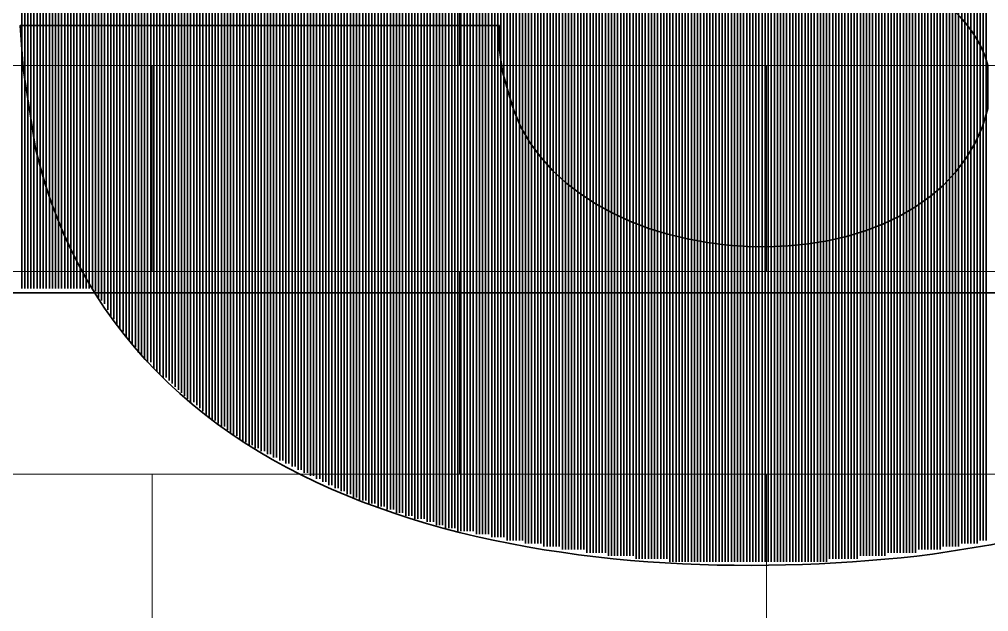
# Model space of a CAD drawing. Header units: inches. Extents: x 5 to 516, y -193 to 129.
# Drawn here: x 91.831 to 92.883, y -50.985 to -50.343 of the extents above; entities that cross this region are included whole.
import ezdxf

# ---------------------------------------------------------------- set-up
doc = ezdxf.new("R2010")
doc.units = ezdxf.units.IN
doc.header["$MEASUREMENT"] = 0
doc.layers.add('PDF4_Geometry', color=7, linetype='Continuous')

msp = doc.modelspace()

# ---------------------------------------------------------------- linework, layer by layer
at = {"layer": 'PDF4_Geometry', "lineweight": 35}
for points in [[(92.8604181, -50.34465), (92.8604181, -49.8779833), (92.8604181, -50.34465)], [(92.8637547, -50.3479798), (92.8637547, -49.8779798), (92.8637547, -50.3479798)], [(92.8670913, -50.3579828), (92.8670913, -49.8779828), (92.8670913, -50.3579828)], [(92.8704211, -50.3613126), (92.8704211, -49.8779793), (92.8704211, -50.3613126)], [(92.8737577, -50.3646492), (92.8737577, -49.8813159), (92.8737577, -50.3646492)], [(92.8770875, -50.377982), (92.8770875, -49.8813153), (92.8770875, -50.377982)], [(92.8804241, -50.3979812), (92.8804241, -49.8813145), (92.8804241, -50.3979812)], [(91.8337524, -50.6346484), (91.8337524, -49.9546484), (91.8337524, -50.6346484)], [(91.837089, -50.6346484), (91.837089, -49.9546484), (91.837089, -50.6346484)], [(91.8404256, -50.6346484), (91.8404256, -49.9546484), (91.8404256, -50.6346484)], [(91.8437554, -50.6346484), (91.8437554, -49.9546484), (91.8437554, -50.6346484)], [(91.8470852, -50.6346484), (91.8470852, -49.9546484), (91.8470852, -50.6346484)], [(91.8504218, -50.6346484), (91.8504218, -49.9546484), (91.8504218, -50.6346484)], [(91.8537584, -50.6346484), (91.8537584, -49.9546484), (91.8537584, -50.6346484)], [(91.8570882, -50.6346484), (91.8570882, -49.9546484), (91.8570882, -50.6346484)], [(91.860418, -50.6346484), (91.860418, -49.9546484), (91.860418, -50.6346484)], [(91.8637546, -50.6346484), (91.8637546, -49.9546484), (91.8637546, -50.6346484)], [(91.8670912, -50.6346484), (91.8670912, -49.9546484), (91.8670912, -50.6346484)], [(91.870421, -50.6346484), (91.870421, -49.9546484), (91.870421, -50.6346484)], [(91.8737576, -50.6346484), (91.8737576, -49.9546484), (91.8737576, -50.6346484)], [(91.8770874, -50.6346484), (91.8770874, -49.9546484), (91.8770874, -50.6346484)], [(91.880424, -50.6346484), (91.880424, -49.9546484), (91.880424, -50.6346484)], [(91.8837538, -50.6346484), (91.8837538, -49.9546484), (91.8837538, -50.6346484)], [(91.8870904, -50.6346484), (91.8870904, -49.9546484), (91.8870904, -50.6346484)], [(91.8904202, -50.6346484), (91.8904202, -49.9546484), (91.8904202, -50.6346484)], [(91.8937568, -50.6346484), (91.8937568, -49.9546484), (91.8937568, -50.6346484)], [(91.8970866, -50.6346484), (91.8970866, -49.9546484), (91.8970866, -50.6346484)], [(91.9004232, -50.6346484), (91.9004232, -49.9546484), (91.9004232, -50.6346484)], [(91.903753, -50.6346484), (91.903753, -49.9546484), (91.903753, -50.6346484)], [(91.9070896, -50.6346484), (91.9070896, -49.9546484), (91.9070896, -50.6346484)], [(91.9104194, -50.6346484), (91.9104194, -49.9546484), (91.9104194, -50.6346484)], [(91.913756, -50.6346484), (91.913756, -49.9546484), (91.913756, -50.6346484)], [(91.9170858, -50.6346484), (91.9170858, -49.9546484), (91.9170858, -50.6346484)], [(91.9204223, -50.6346484), (91.9204223, -49.9546484), (91.9204223, -50.6346484)], [(91.9237589, -50.6346484), (91.9237589, -49.9546484), (91.9237589, -50.6346484)], [(91.9270887, -50.6346484), (91.9270887, -49.9546484), (91.9270887, -50.6346484)], [(91.9304186, -50.6346484), (91.9304186, -49.9546484), (91.9304186, -50.6346484)], [(91.9337551, -50.6346484), (91.9337551, -49.9546484), (91.9337551, -50.6346484)], [(91.9370917, -50.6346484), (91.9370917, -49.9546484), (91.9370917, -50.6346484)], [(91.9404215, -50.6346484), (91.9404215, -49.9546484), (91.9404215, -50.6346484)], [(91.9437513, -50.6346484), (91.9437513, -49.9546484), (91.9437513, -50.6346484)], [(91.9470879, -50.6346484), (91.9470879, -49.9546484), (91.9470879, -50.6346484)], [(91.9504245, -50.6346484), (91.9504245, -49.9546484), (91.9504245, -50.6346484)], [(91.9537543, -50.6346484), (91.9537543, -49.9546484), (91.9537543, -50.6346484)], [(91.9570909, -50.6346484), (91.9570909, -49.9546484), (91.9570909, -50.6346484)], [(91.9604207, -50.6346484), (91.9604207, -49.9546484), (91.9604207, -50.6346484)], [(91.9637573, -50.6346484), (91.9637573, -49.9546484), (91.9637573, -50.6346484)], [(91.9670871, -50.6346484), (91.9670871, -49.9546484), (91.9670871, -50.6346484)], [(91.9704237, -50.6346484), (91.9704237, -49.9546484), (91.9704237, -50.6346484)], [(91.9737535, -50.6346484), (91.9737535, -49.9546484), (91.9737535, -50.6346484)], [(91.9770901, -50.6346484), (91.9770901, -49.9546484), (91.9770901, -50.6346484)], [(91.9804199, -50.6346484), (91.9804199, -49.9546484), (91.9804199, -50.6346484)], [(91.9837565, -50.6346484), (91.9837565, -49.9546484), (91.9837565, -50.6346484)], [(91.9870863, -50.6346484), (91.9870863, -49.9546484), (91.9870863, -50.6346484)], [(91.9904229, -50.6346484), (91.9904229, -49.9546484), (91.9904229, -50.6346484)], [(91.9937527, -50.6346484), (91.9937527, -49.9546484), (91.9937527, -50.6346484)], [(91.9970893, -50.6346484), (91.9970893, -49.9546484), (91.9970893, -50.6346484)], [(92.0004191, -50.6346484), (92.0004191, -49.9546484), (92.0004191, -50.6346484)], [(92.0037557, -50.6346484), (92.0037557, -49.9546484), (92.0037557, -50.6346484)], [(92.0070923, -50.6346484), (92.0070923, -49.9546484), (92.0070923, -50.6346484)], [(92.0104221, -50.6346484), (92.0104221, -49.9546484), (92.0104221, -50.6346484)], [(92.0137519, -50.6346484), (92.0137519, -49.9546484), (92.0137519, -50.6346484)], [(92.0170885, -50.6346484), (92.0170885, -49.9546484), (92.0170885, -50.6346484)], [(92.0204251, -50.6346484), (92.0204251, -49.9546484), (92.0204251, -50.6346484)], [(92.0237549, -50.6346484), (92.0237549, -49.9546484), (92.0237549, -50.6346484)], [(92.0270847, -50.6346484), (92.0270847, -49.9546484), (92.0270847, -50.6346484)], [(92.0304213, -50.6346484), (92.0304213, -49.9546484), (92.0304213, -50.6346484)], [(92.0337579, -50.6346484), (92.0337579, -49.9546484), (92.0337579, -50.6346484)], [(92.0370877, -50.6346484), (92.0370877, -49.9546484), (92.0370877, -50.6346484)], [(92.0404243, -50.6346484), (92.0404243, -49.9546484), (92.0404243, -50.6346484)], [(92.0437541, -50.6346484), (92.0437541, -49.9546484), (92.0437541, -50.6346484)], [(92.0470907, -50.6346484), (92.0470907, -49.9546484), (92.0470907, -50.6346484)], [(92.0504205, -50.6346484), (92.0504205, -49.9546484), (92.0504205, -50.6346484)], [(92.053757, -50.6346484), (92.053757, -49.9546484), (92.053757, -50.6346484)], [(92.0570869, -50.6346484), (92.0570869, -49.9546484), (92.0570869, -50.6346484)], [(92.0604234, -50.6346484), (92.0604234, -49.9546484), (92.0604234, -50.6346484)], [(92.0637533, -50.6346484), (92.0637533, -49.9546484), (92.0637533, -50.6346484)], [(92.0670898, -50.6346484), (92.0670898, -49.9546484), (92.0670898, -50.6346484)], [(92.0704196, -50.6346484), (92.0704196, -49.9546484), (92.0704196, -50.6346484)], [(92.0737562, -50.6346484), (92.0737562, -49.9546484), (92.0737562, -50.6346484)], [(92.077086, -50.6346484), (92.077086, -49.9546484), (92.077086, -50.6346484)], [(92.0804226, -50.6346484), (92.0804226, -49.9546484), (92.0804226, -50.6346484)], [(92.0837524, -50.6346484), (92.0837524, -49.9546484), (92.0837524, -50.6346484)], [(92.087089, -50.6346484), (92.087089, -49.9546484), (92.087089, -50.6346484)], [(92.0904256, -50.6346484), (92.0904256, -49.9546484), (92.0904256, -50.6346484)], [(92.0937554, -50.6346484), (92.0937554, -49.9546484), (92.0937554, -50.6346484)], [(92.0970852, -50.6346484), (92.0970852, -49.9546484), (92.0970852, -50.6346484)], [(92.1004218, -50.6346484), (92.1004218, -49.9546484), (92.1004218, -50.6346484)], [(92.1037584, -50.6346484), (92.1037584, -49.9546484), (92.1037584, -50.6346484)], [(92.1070882, -50.6346484), (92.1070882, -49.9546484), (92.1070882, -50.6346484)], [(92.110418, -50.6346484), (92.110418, -49.9546484), (92.110418, -50.6346484)], [(92.1137546, -50.6346484), (92.1137546, -49.9546484), (92.1137546, -50.6346484)], [(92.1170912, -50.6346484), (92.1170912, -49.9546484), (92.1170912, -50.6346484)], [(92.120421, -50.6346484), (92.120421, -49.9546484), (92.120421, -50.6346484)], [(92.1237576, -50.6346484), (92.1237576, -49.9546484), (92.1237576, -50.6346484)], [(92.1270874, -50.6346484), (92.1270874, -49.9546484), (92.1270874, -50.6346484)], [(92.130424, -50.6346484), (92.130424, -49.9546484), (92.130424, -50.6346484)], [(92.1337538, -50.6346484), (92.1337538, -49.9546484), (92.1337538, -50.6346484)], [(92.1370904, -50.6346484), (92.1370904, -49.9546484), (92.1370904, -50.6346484)], [(92.1404202, -50.6346484), (92.1404202, -49.9546484), (92.1404202, -50.6346484)], [(92.1437568, -50.6346484), (92.1437568, -49.9546484), (92.1437568, -50.6346484)], [(92.1470866, -50.6346484), (92.1470866, -49.9546484), (92.1470866, -50.6346484)], [(92.1504232, -50.6346484), (92.1504232, -49.9546484), (92.1504232, -50.6346484)], [(92.153753, -50.6346484), (92.153753, -49.9546484), (92.153753, -50.6346484)], [(92.1570896, -50.6346484), (92.1570896, -49.9546484), (92.1570896, -50.6346484)], [(92.1604194, -50.6346484), (92.1604194, -49.9546484), (92.1604194, -50.6346484)], [(92.163756, -50.6346484), (92.163756, -49.9546484), (92.163756, -50.6346484)], [(92.1670858, -50.6346484), (92.1670858, -49.9546484), (92.1670858, -50.6346484)], [(92.1704224, -50.6346484), (92.1704224, -49.9546484), (92.1704224, -50.6346484)], [(92.173759, -50.6346484), (92.173759, -49.9546484), (92.173759, -50.6346484)], [(92.1770888, -50.6346484), (92.1770888, -49.9546484), (92.1770888, -50.6346484)], [(92.1804186, -50.6346484), (92.1804186, -49.9546484), (92.1804186, -50.6346484)], [(92.1837552, -50.6346484), (92.1837552, -49.9546484), (92.1837552, -50.6346484)], [(92.1870917, -50.6346484), (92.1870917, -49.9546484), (92.1870917, -50.6346484)], [(92.1904216, -50.6346484), (92.1904216, -49.9546484), (92.1904216, -50.6346484)], [(92.1937514, -50.6346484), (92.1937514, -49.9546484), (92.1937514, -50.6346484)], [(92.197088, -50.6346484), (92.197088, -49.9546484), (92.197088, -50.6346484)], [(92.2004245, -50.6346484), (92.2004245, -49.9546484), (92.2004245, -50.6346484)], [(92.2037543, -50.6346484), (92.2037543, -49.9546484), (92.2037543, -50.6346484)], [(92.2070909, -50.6346484), (92.2070909, -49.9546484), (92.2070909, -50.6346484)], [(92.2104207, -50.6346484), (92.2104207, -49.9546484), (92.2104207, -50.6346484)], [(92.2137573, -50.6346484), (92.2137573, -49.9546484), (92.2137573, -50.6346484)], [(92.2170871, -50.6346484), (92.2170871, -49.9546484), (92.2170871, -50.6346484)], [(92.2204237, -50.6346484), (92.2204237, -49.9546484), (92.2204237, -50.6346484)], [(92.2237535, -50.6346484), (92.2237535, -49.9546484), (92.2237535, -50.6346484)], [(92.2270901, -50.6346484), (92.2270901, -49.9546484), (92.2270901, -50.6346484)], [(92.2304199, -50.6346484), (92.2304199, -49.9546484), (92.2304199, -50.6346484)], [(92.2337565, -50.6346484), (92.2337565, -49.9546484), (92.2337565, -50.6346484)], [(92.2370863, -50.6346484), (92.2370863, -49.9546484), (92.2370863, -50.6346484)], [(92.2404229, -50.6346484), (92.2404229, -49.9546484), (92.2404229, -50.6346484)], [(92.2437527, -50.6346484), (92.2437527, -49.9546484), (92.2437527, -50.6346484)], [(92.2470893, -50.6346484), (92.2470893, -49.9546484), (92.2470893, -50.6346484)], [(92.2504191, -50.6346484), (92.2504191, -49.9546484), (92.2504191, -50.6346484)], [(92.2537557, -50.6346484), (92.2537557, -49.9546484), (92.2537557, -50.6346484)], [(92.2570923, -50.6346484), (92.2570923, -49.9546484), (92.2570923, -50.6346484)], [(92.2604221, -50.6346484), (92.2604221, -49.9546484), (92.2604221, -50.6346484)], [(92.2637519, -50.6346484), (92.2637519, -49.9546484), (92.2637519, -50.6346484)], [(92.2670885, -50.6346484), (92.2670885, -49.9546484), (92.2670885, -50.6346484)], [(92.2704251, -50.6346484), (92.2704251, -49.9546484), (92.2704251, -50.6346484)], [(92.2737549, -50.6346484), (92.2737549, -49.9546484), (92.2737549, -50.6346484)], [(92.2770847, -50.6346484), (92.2770847, -49.9546484), (92.2770847, -50.6346484)], [(92.2804213, -50.6346484), (92.2804213, -49.9546484), (92.2804213, -50.6346484)], [(92.2837579, -50.6346484), (92.2837579, -49.9546484), (92.2837579, -50.6346484)], [(92.2870877, -50.6346484), (92.2870877, -49.9546484), (92.2870877, -50.6346484)], [(92.2904243, -50.6346484), (92.2904243, -49.9546484), (92.2904243, -50.6346484)], [(92.2937541, -50.6346484), (92.2937541, -49.9546484), (92.2937541, -50.6346484)], [(92.2970907, -50.6346484), (92.2970907, -49.9546484), (92.2970907, -50.6346484)], [(92.3004205, -50.6346484), (92.3004205, -49.9546484), (92.3004205, -50.6346484)], [(92.3037571, -50.6346484), (92.3037571, -49.9546484), (92.3037571, -50.6346484)], [(92.3070869, -50.6346484), (92.3070869, -49.9546484), (92.3070869, -50.6346484)], [(92.3104235, -50.6346484), (92.3104235, -49.9546484), (92.3104235, -50.6346484)], [(92.3137533, -50.6346484), (92.3137533, -49.9546484), (92.3137533, -50.6346484)], [(92.3170899, -50.6346484), (92.3170899, -49.9546484), (92.3170899, -50.6346484)], [(92.3204197, -50.6346484), (92.3204197, -49.9546484), (92.3204197, -50.6346484)], [(92.3237563, -50.6346484), (92.3237563, -49.9546484), (92.3237563, -50.6346484)], [(92.3270861, -50.6346484), (92.3270861, -49.9546484), (92.3270861, -50.6346484)], [(92.3304227, -50.6346484), (92.3304227, -49.9546484), (92.3304227, -50.6346484)], [(92.3337525, -50.6346484), (92.3337525, -49.9546484), (92.3337525, -50.6346484)], [(92.337089, -50.6346484), (92.337089, -49.9546484), (92.337089, -50.6346484)], [(92.3404256, -50.6346484), (92.3404256, -49.9546484), (92.3404256, -50.6346484)], [(92.3437554, -50.6346484), (92.3437554, -49.9546484), (92.3437554, -50.6346484)], [(92.3470853, -50.6346484), (92.3470853, -49.9546484), (92.3470853, -50.6346484)], [(92.3504218, -50.6346484), (92.3504218, -49.9546484), (92.3504218, -50.6346484)], [(92.3537584, -50.6346484), (92.3537584, -49.9546484), (92.3537584, -50.6346484)], [(92.3570882, -50.6346484), (92.3570882, -49.9546484), (92.3570882, -50.6346484)], [(92.360418, -50.6346484), (92.360418, -49.9546484), (92.360418, -50.6346484)], [(92.3637546, -50.6346484), (92.3637546, -49.9546484), (92.3637546, -50.6346484)], [(92.3670912, -50.6346484), (92.3670912, -49.9546484), (92.3670912, -50.6346484)], [(92.370421, -50.6346484), (92.370421, -49.9546484), (92.370421, -50.6346484)], [(92.3737576, -50.6346484), (92.3737576, -49.9546484), (92.3737576, -50.6346484)], [(92.3770874, -50.6346484), (92.3770874, -49.9546484), (92.3770874, -50.6346484)], [(92.380424, -50.6346484), (92.380424, -49.9546484), (92.380424, -50.6346484)], [(92.3837538, -50.6346484), (92.3837538, -49.9546484), (92.3837538, -50.6346484)], [(92.3870904, -50.6346484), (92.3870904, -49.9546484), (92.3870904, -50.6346484)], [(92.3904202, -50.6346484), (92.3904202, -49.9546484), (92.3904202, -50.6346484)], [(92.3937568, -50.6346484), (92.3937568, -49.9546484), (92.3937568, -50.6346484)], [(92.3970866, -50.6346484), (92.3970866, -49.9546484), (92.3970866, -50.6346484)], [(92.4004232, -50.6346484), (92.4004232, -49.9546484), (92.4004232, -50.6346484)], [(92.403753, -50.6346484), (92.403753, -49.9546484), (92.403753, -50.6346484)], [(92.4070896, -50.6346484), (92.4070896, -49.9546484), (92.4070896, -50.6346484)], [(92.4104194, -50.6346484), (92.4104194, -49.9546484), (92.4104194, -50.6346484)], [(92.413756, -50.6346484), (92.413756, -49.9546484), (92.413756, -50.6346484)], [(92.4170858, -50.6346484), (92.4170858, -49.9546484), (92.4170858, -50.6346484)], [(92.4204224, -50.6346484), (92.4204224, -49.9546484), (92.4204224, -50.6346484)], [(92.423759, -50.6346484), (92.423759, -49.9546484), (92.423759, -50.6346484)], [(92.4270888, -50.6346484), (92.4270888, -49.9546484), (92.4270888, -50.6346484)], [(92.4304186, -50.6346484), (92.4304186, -49.9546484), (92.4304186, -50.6346484)], [(92.4337552, -50.6346484), (92.4337552, -49.9546484), (92.4337552, -50.6346484)], [(92.4370918, -50.6346484), (92.4370918, -49.9546484), (92.4370918, -50.6346484)], [(92.4404216, -50.6346484), (92.4404216, -49.9546484), (92.4404216, -50.6346484)], [(92.4437514, -50.6346484), (92.4437514, -49.9546484), (92.4437514, -50.6346484)], [(92.447088, -50.6346484), (92.447088, -49.9546484), (92.447088, -50.6346484)], [(92.4504246, -50.6346484), (92.4504246, -49.9546484), (92.4504246, -50.6346484)], [(92.4537544, -50.6346484), (92.4537544, -49.9546484), (92.4537544, -50.6346484)], [(92.457091, -50.6346484), (92.457091, -49.9546484), (92.457091, -50.6346484)], [(92.4604208, -50.6346484), (92.4604208, -49.9546484), (92.4604208, -50.6346484)], [(92.4637574, -50.6346484), (92.4637574, -49.9546484), (92.4637574, -50.6346484)], [(92.4670872, -50.6346484), (92.4670872, -49.9546484), (92.4670872, -50.6346484)], [(92.4704237, -50.6346484), (92.4704237, -49.9546484), (92.4704237, -50.6346484)], [(92.4737536, -50.6346484), (92.4737536, -49.9546484), (92.4737536, -50.6346484)], [(92.4770901, -50.6346484), (92.4770901, -49.9546484), (92.4770901, -50.6346484)], [(92.48042, -50.6346484), (92.48042, -49.9546484), (92.48042, -50.6346484)], [(92.4837565, -50.6346484), (92.4837565, -49.9546484), (92.4837565, -50.6346484)], [(92.4870863, -50.6346484), (92.4870863, -49.9546484), (92.4870863, -50.6346484)], [(92.4904229, -50.6346484), (92.4904229, -49.9546484), (92.4904229, -50.6346484)], [(92.4937527, -50.6346484), (92.4937527, -49.9546484), (92.4937527, -50.6346484)], [(92.4970893, -50.6346484), (92.4970893, -49.9546484), (92.4970893, -50.6346484)], [(92.5004191, -50.6346484), (92.5004191, -49.9546484), (92.5004191, -50.6346484)], [(92.5037557, -50.6346484), (92.5037557, -49.9546484), (92.5037557, -50.6346484)], [(92.5070923, -50.6346484), (92.5070923, -49.9546484), (92.5070923, -50.6346484)], [(92.5104221, -50.6346484), (92.5104221, -49.9546484), (92.5104221, -50.6346484)], [(92.5137519, -50.6346484), (92.5137519, -49.9546484), (92.5137519, -50.6346484)], [(92.5170885, -50.6346484), (92.5170885, -49.9546484), (92.5170885, -50.6346484)], [(92.5204251, -50.6346484), (92.5204251, -49.9546484), (92.5204251, -50.6346484)], [(92.5237549, -50.6346484), (92.5237549, -49.9546484), (92.5237549, -50.6346484)], [(92.5270847, -50.6346484), (92.5270847, -49.9546484), (92.5270847, -50.6346484)], [(92.5304213, -50.6346484), (92.5304213, -49.9546484), (92.5304213, -50.6346484)], [(92.5337579, -50.6346484), (92.5337579, -49.9546484), (92.5337579, -50.6346484)], [(92.5370877, -50.6346484), (92.5370877, -49.9546484), (92.5370877, -50.6346484)], [(92.5404243, -50.6346484), (92.5404243, -49.9546484), (92.5404243, -50.6346484)], [(92.5437541, -50.6346484), (92.5437541, -49.9546484), (92.5437541, -50.6346484)], [(92.5470907, -50.6346484), (92.5470907, -49.9546484), (92.5470907, -50.6346484)], [(92.5504205, -50.6346484), (92.5504205, -49.9546484), (92.5504205, -50.6346484)], [(92.5537571, -50.6346484), (92.5537571, -49.9546484), (92.5537571, -50.6346484)], [(92.5570869, -50.6346484), (92.5570869, -49.9546484), (92.5570869, -50.6346484)], [(92.5604235, -50.6346484), (92.5604235, -49.9546484), (92.5604235, -50.6346484)], [(92.5637533, -50.6346484), (92.5637533, -49.9546484), (92.5637533, -50.6346484)], [(92.5670899, -50.6346484), (92.5670899, -49.9546484), (92.5670899, -50.6346484)], [(92.5704197, -50.6346484), (92.5704197, -49.9546484), (92.5704197, -50.6346484)], [(92.5737563, -50.6346484), (92.5737563, -49.9546484), (92.5737563, -50.6346484)], [(92.5770861, -50.6346484), (92.5770861, -49.9546484), (92.5770861, -50.6346484)], [(92.5804227, -50.6346484), (92.5804227, -49.9546484), (92.5804227, -50.6346484)], [(92.5837525, -50.6346484), (92.5837525, -49.9546484), (92.5837525, -50.6346484)], [(92.5870891, -50.6346484), (92.5870891, -49.9546484), (92.5870891, -50.6346484)], [(92.5904257, -50.6346484), (92.5904257, -49.9546484), (92.5904257, -50.6346484)], [(92.5937555, -50.6346484), (92.5937555, -49.9546484), (92.5937555, -50.6346484)], [(92.5970853, -50.6346484), (92.5970853, -49.9546484), (92.5970853, -50.6346484)], [(92.6004219, -50.6346484), (92.6004219, -49.9546484), (92.6004219, -50.6346484)], [(92.6037584, -50.6346484), (92.6037584, -49.9546484), (92.6037584, -50.6346484)], [(92.6070883, -50.6346484), (92.6070883, -49.9546484), (92.6070883, -50.6346484)], [(92.6104181, -50.6346484), (92.6104181, -49.9546484), (92.6104181, -50.6346484)], [(92.6137547, -50.6346484), (92.6137547, -49.9546484), (92.6137547, -50.6346484)], [(92.6170912, -50.6346484), (92.6170912, -49.9546484), (92.6170912, -50.6346484)], [(92.620421, -50.6346484), (92.620421, -49.9546484), (92.620421, -50.6346484)], [(92.6237576, -50.6346484), (92.6237576, -49.9546484), (92.6237576, -50.6346484)], [(92.6270874, -50.6346484), (92.6270874, -49.9546484), (92.6270874, -50.6346484)], [(92.630424, -50.6346484), (92.630424, -49.9546484), (92.630424, -50.6346484)], [(92.6337538, -50.6346484), (92.6337538, -49.9546484), (92.6337538, -50.6346484)], [(92.6370904, -50.6346484), (92.6370904, -49.9546484), (92.6370904, -50.6346484)], [(92.6404202, -50.6346484), (92.6404202, -49.9546484), (92.6404202, -50.6346484)], [(92.6437568, -50.6346484), (92.6437568, -49.9546484), (92.6437568, -50.6346484)], [(92.6470866, -50.6346484), (92.6470866, -49.9546484), (92.6470866, -50.6346484)], [(92.6504232, -50.6346484), (92.6504232, -49.9546484), (92.6504232, -50.6346484)], [(92.653753, -50.6346484), (92.653753, -49.9546484), (92.653753, -50.6346484)], [(92.6570896, -50.6346484), (92.6570896, -49.9546484), (92.6570896, -50.6346484)], [(92.6604194, -50.6346484), (92.6604194, -49.9546484), (92.6604194, -50.6346484)], [(92.663756, -50.6346484), (92.663756, -49.9546484), (92.663756, -50.6346484)], [(92.6670858, -50.6346484), (92.6670858, -49.9546484), (92.6670858, -50.6346484)], [(92.6704224, -50.6346484), (92.6704224, -49.9546484), (92.6704224, -50.6346484)], [(92.673759, -50.6346484), (92.673759, -49.9546484), (92.673759, -50.6346484)], [(92.6770888, -50.6346484), (92.6770888, -49.9546484), (92.6770888, -50.6346484)], [(92.6804186, -50.6346484), (92.6804186, -49.9546484), (92.6804186, -50.6346484)], [(92.6837552, -50.6346484), (92.6837552, -49.9546484), (92.6837552, -50.6346484)], [(92.6870918, -50.6346484), (92.6870918, -49.9546484), (92.6870918, -50.6346484)], [(92.6904216, -50.6346484), (92.6904216, -49.9546484), (92.6904216, -50.6346484)], [(92.6937514, -50.6346484), (92.6937514, -49.9546484), (92.6937514, -50.6346484)], [(92.697088, -50.6346484), (92.697088, -49.9546484), (92.697088, -50.6346484)], [(92.7004246, -50.6346484), (92.7004246, -49.9546484), (92.7004246, -50.6346484)], [(92.7037544, -50.6346484), (92.7037544, -49.9546484), (92.7037544, -50.6346484)], [(92.707091, -50.6346484), (92.707091, -49.9546484), (92.707091, -50.6346484)], [(92.7104208, -50.6346484), (92.7104208, -49.9546484), (92.7104208, -50.6346484)], [(92.7137574, -50.6346484), (92.7137574, -49.9546484), (92.7137574, -50.6346484)], [(92.7170872, -50.6346484), (92.7170872, -49.9546484), (92.7170872, -50.6346484)], [(92.7204238, -50.6346484), (92.7204238, -49.9546484), (92.7204238, -50.6346484)], [(92.7237536, -50.6346484), (92.7237536, -49.9546484), (92.7237536, -50.6346484)], [(92.7270902, -50.6346484), (92.7270902, -49.9546484), (92.7270902, -50.6346484)], [(92.73042, -50.6346484), (92.73042, -49.9546484), (92.73042, -50.6346484)], [(92.7337566, -50.6346484), (92.7337566, -49.9546484), (92.7337566, -50.6346484)], [(92.7370864, -50.6346484), (92.7370864, -49.9546484), (92.7370864, -50.6346484)], [(92.740423, -50.6346484), (92.740423, -49.9546484), (92.740423, -50.6346484)], [(92.7437528, -50.6346484), (92.7437528, -49.9546484), (92.7437528, -50.6346484)], [(92.7470894, -50.6346484), (92.7470894, -49.9546484), (92.7470894, -50.6346484)], [(92.7504192, -50.6346484), (92.7504192, -49.9546484), (92.7504192, -50.6346484)], [(92.7537557, -50.6346484), (92.7537557, -49.9546484), (92.7537557, -50.6346484)], [(92.7570923, -50.6346484), (92.7570923, -49.9546484), (92.7570923, -50.6346484)], [(92.7604221, -50.6346484), (92.7604221, -49.9546484), (92.7604221, -50.6346484)], [(92.763752, -50.6346484), (92.763752, -49.9546484), (92.763752, -50.6346484)], [(92.7670885, -50.6346484), (92.7670885, -49.9546484), (92.7670885, -50.6346484)], [(92.7704251, -50.6346484), (92.7704251, -49.9546484), (92.7704251, -50.6346484)], [(92.7737549, -50.6346484), (92.7737549, -49.9546484), (92.7737549, -50.6346484)], [(92.7770847, -50.6346484), (92.7770847, -49.9546484), (92.7770847, -50.6346484)], [(92.7804213, -50.6346484), (92.7804213, -49.9546484), (92.7804213, -50.6346484)], [(92.7837579, -50.6346484), (92.7837579, -49.9546484), (92.7837579, -50.6346484)], [(92.7870877, -50.6346484), (92.7870877, -49.9546484), (92.7870877, -50.6346484)], [(92.7904243, -50.6346484), (92.7904243, -49.9546484), (92.7904243, -50.6346484)], [(92.7937541, -50.6346484), (92.7937541, -49.9546484), (92.7937541, -50.6346484)], [(92.7970907, -50.6346484), (92.7970907, -49.9546484), (92.7970907, -50.6346484)], [(92.8004205, -50.6346484), (92.8004205, -49.9546484), (92.8004205, -50.6346484)], [(92.8037571, -50.6346484), (92.8037571, -49.9546484), (92.8037571, -50.6346484)], [(92.8070869, -50.6346484), (92.8070869, -49.9546484), (92.8070869, -50.6346484)], [(92.8104235, -50.6346484), (92.8104235, -49.9546484), (92.8104235, -50.6346484)], [(92.8137533, -50.6346484), (92.8137533, -49.9546484), (92.8137533, -50.6346484)], [(92.8170899, -50.6346484), (92.8170899, -49.9546484), (92.8170899, -50.6346484)], [(92.8204197, -50.6346484), (92.8204197, -49.9546484), (92.8204197, -50.6346484)], [(92.8237563, -50.6346484), (92.8237563, -49.9546484), (92.8237563, -50.6346484)], [(92.8270861, -50.6346484), (92.8270861, -49.9546484), (92.8270861, -50.6346484)], [(92.8304227, -50.6346484), (92.8304227, -49.9546484), (92.8304227, -50.6346484)], [(92.8337525, -50.6346484), (92.8337525, -49.9546484), (92.8337525, -50.6346484)], [(92.8370891, -50.6346484), (92.8370891, -49.9546484), (92.8370891, -50.6346484)], [(92.8404257, -50.6346484), (92.8404257, -49.9546484), (92.8404257, -50.6346484)], [(92.8437555, -50.6346484), (92.8437555, -49.9546484), (92.8437555, -50.6346484)], [(92.8470853, -50.6346484), (92.8470853, -49.9546484), (92.8470853, -50.6346484)], [(92.8504219, -50.6346484), (92.8504219, -49.9546484), (92.8504219, -50.6346484)], [(92.8537585, -50.6346484), (92.8537585, -49.9546484), (92.8537585, -50.6346484)], [(92.8570883, -50.6346484), (92.8570883, -49.9546484), (92.8570883, -50.6346484)], [(92.8604181, -50.6346484), (92.8604181, -49.9546484), (92.8604181, -50.6346484)], [(92.8637547, -50.6346484), (92.8637547, -49.9546484), (92.8637547, -50.6346484)], [(92.8670913, -50.6346484), (92.8670913, -49.9546484), (92.8670913, -50.6346484)], [(92.8704211, -50.6346484), (92.8704211, -49.9546484), (92.8704211, -50.6346484)], [(92.8737577, -50.6346484), (92.8737577, -49.9546484), (92.8737577, -50.6346484)], [(92.8770875, -50.6346484), (92.8770875, -49.9546484), (92.8770875, -50.6346484)], [(92.8804241, -50.6346484), (92.8804241, -49.9546484), (92.8804241, -50.6346484)], [(91.8337524, -50.4146438), (91.8337524, -50.3446438), (91.8337524, -50.4146438)], [(91.837089, -50.4246468), (91.837089, -50.3446468), (91.837089, -50.4246468)], [(91.8404256, -50.4513124), (91.8404256, -50.3446457), (91.8404256, -50.4513124)], [(91.8437554, -50.4646452), (91.8437554, -50.3446452), (91.8437554, -50.4646452)], [(91.8470852, -50.4713116), (91.8470852, -50.3446449), (91.8470852, -50.4713116)], [(91.8504218, -50.4913175), (91.8504218, -50.3446509), (91.8504218, -50.4913175)], [(91.8537584, -50.5046503), (91.8537584, -50.3446503), (91.8537584, -50.5046503)], [(91.8570882, -50.5113167), (91.8570882, -50.34465), (91.8570882, -50.5113167)], [(91.860418, -50.5279793), (91.860418, -50.344646), (91.860418, -50.5279793)], [(91.8637546, -50.5379823), (91.8637546, -50.344649), (91.8637546, -50.5379823)], [(91.8670912, -50.5479785), (91.8670912, -50.3446452), (91.8670912, -50.5479785)], [(91.870421, -50.5513151), (91.870421, -50.3446484), (91.870421, -50.5513151)], [(91.8737576, -50.5646479), (91.8737576, -50.3446479), (91.8737576, -50.5646479)], [(91.8770874, -50.5713143), (91.8770874, -50.3446476), (91.8770874, -50.5713143)], [(91.880424, -50.5779807), (91.880424, -50.3446473), (91.880424, -50.5779807)], [(91.8837538, -50.5846471), (91.8837538, -50.3446471), (91.8837538, -50.5846471)], [(91.8870904, -50.5879837), (91.8870904, -50.3446503), (91.8870904, -50.5879837)], [(91.8904202, -50.5979799), (91.8904202, -50.3446465), (91.8904202, -50.5979799)], [(91.8937568, -50.6046463), (91.8937568, -50.3446462), (91.8937568, -50.6046463)], [(91.8970866, -50.6113127), (91.8970866, -50.344646), (91.8970866, -50.6113127)], [(91.9004232, -50.6179791), (91.9004232, -50.3446457), (91.9004232, -50.6179791)], [(91.903753, -50.6213156), (91.903753, -50.344649), (91.903753, -50.6213156)], [(91.9070896, -50.627982), (91.9070896, -50.3446487), (91.9070896, -50.627982)], [(91.9104194, -50.6346484), (91.9104194, -50.3446484), (91.9104194, -50.6346484)], [(91.913756, -50.6379782), (91.913756, -50.3446449), (91.913756, -50.6379782)], [(91.9170858, -50.6446514), (91.9170858, -50.3446514), (91.9170858, -50.6446514)], [(91.9204223, -50.6479812), (91.9204223, -50.3446479), (91.9204223, -50.6479812)], [(91.9237589, -50.651311), (91.9237589, -50.3446443), (91.9237589, -50.651311)], [(91.9270887, -50.6579842), (91.9270887, -50.3446509), (91.9270887, -50.6579842)], [(91.9304186, -50.6646438), (91.9304186, -50.3446438), (91.9304186, -50.6646438)], [(91.9337551, -50.6679804), (91.9337551, -50.3446471), (91.9337551, -50.6679804)], [(91.9370917, -50.6746468), (91.9370917, -50.3446468), (91.9370917, -50.6746468)], [(91.9404215, -50.6779834), (91.9404215, -50.34465), (91.9404215, -50.6779834)], [(91.9437513, -50.6813132), (91.9437513, -50.3446465), (91.9437513, -50.6813132)], [(91.9470879, -50.6879796), (91.9470879, -50.3446462), (91.9470879, -50.6879796)], [(91.9504245, -50.6913162), (91.9504245, -50.3446495), (91.9504245, -50.6913162)], [(91.9537543, -50.694646), (91.9537543, -50.344646), (91.9537543, -50.694646)], [(91.9570909, -50.6979826), (91.9570909, -50.3446492), (91.9570909, -50.6979826)], [(91.9604207, -50.704649), (91.9604207, -50.344649), (91.9604207, -50.704649)], [(91.9637573, -50.7079788), (91.9637573, -50.3446454), (91.9637573, -50.7079788)], [(91.9670871, -50.7113154), (91.9670871, -50.3446487), (91.9670871, -50.7113154)], [(91.9704237, -50.7146452), (91.9704237, -50.3446452), (91.9704237, -50.7146452)], [(91.9737535, -50.7146452), (91.9737535, -50.3446452), (91.9737535, -50.7146452)], [(91.9770901, -50.7213116), (91.9770901, -50.3446449), (91.9770901, -50.7213116)], [(91.9804199, -50.7246482), (91.9804199, -50.3446481), (91.9804199, -50.7246482)], [(91.9837565, -50.7279848), (91.9837565, -50.3446514), (91.9837565, -50.7279848)], [(91.9870863, -50.7313146), (91.9870863, -50.3446479), (91.9870863, -50.7313146)], [(91.9904229, -50.7313146), (91.9904229, -50.3446479), (91.9904229, -50.7313146)], [(91.9937527, -50.7346444), (91.9937527, -50.3446443), (91.9937527, -50.7346444)], [(91.9970893, -50.737981), (91.9970893, -50.3446476), (91.9970893, -50.737981)], [(92.0004191, -50.7413176), (92.0004191, -50.3446509), (92.0004191, -50.7413176)], [(92.0037557, -50.7446474), (92.0037557, -50.3446473), (92.0037557, -50.7446474)], [(92.0070923, -50.7479772), (92.0070923, -50.3446438), (92.0070923, -50.7479772)], [(92.0104221, -50.7513138), (92.0104221, -50.3446471), (92.0104221, -50.7513138)], [(92.0137519, -50.7546503), (92.0137519, -50.3446503), (92.0137519, -50.7546503)], [(92.0170885, -50.7579802), (92.0170885, -50.3446468), (92.0170885, -50.7579802)], [(92.0204251, -50.7579802), (92.0204251, -50.3446468), (92.0204251, -50.7579802)], [(92.0237549, -50.7613167), (92.0237549, -50.34465), (92.0237549, -50.7613167)], [(92.0270847, -50.7646465), (92.0270847, -50.3446465), (92.0270847, -50.7646465)], [(92.0304213, -50.7679831), (92.0304213, -50.3446498), (92.0304213, -50.7679831)], [(92.0337579, -50.7713129), (92.0337579, -50.3446462), (92.0337579, -50.7713129)], [(92.0370877, -50.7746495), (92.0370877, -50.3446495), (92.0370877, -50.7746495)], [(92.0404243, -50.7779793), (92.0404243, -50.344646), (92.0404243, -50.7779793)], [(92.0437541, -50.7779793), (92.0437541, -50.344646), (92.0437541, -50.7779793)], [(92.0470907, -50.7813159), (92.0470907, -50.3446492), (92.0470907, -50.7813159)], [(92.0504205, -50.7846457), (92.0504205, -50.3446457), (92.0504205, -50.7846457)], [(92.053757, -50.7846457), (92.053757, -50.3446457), (92.053757, -50.7846457)], [(92.0570869, -50.7879823), (92.0570869, -50.344649), (92.0570869, -50.7879823)], [(92.0604234, -50.7913121), (92.0604234, -50.3446454), (92.0604234, -50.7913121)], [(92.0637533, -50.7946487), (92.0637533, -50.3446487), (92.0637533, -50.7946487)], [(92.0670898, -50.7946487), (92.0670898, -50.3446487), (92.0670898, -50.7946487)], [(92.0704196, -50.7979785), (92.0704196, -50.3446452), (92.0704196, -50.7979785)], [(92.0737562, -50.8013151), (92.0737562, -50.3446484), (92.0737562, -50.8013151)], [(92.077086, -50.8013151), (92.077086, -50.3446484), (92.077086, -50.8013151)], [(92.0804226, -50.8046449), (92.0804226, -50.3446449), (92.0804226, -50.8046449)], [(92.0837524, -50.8046449), (92.0837524, -50.3446449), (92.0837524, -50.8046449)], [(92.087089, -50.8079815), (92.087089, -50.3446481), (92.087089, -50.8079815)], [(92.0904256, -50.8079815), (92.0904256, -50.3446481), (92.0904256, -50.8079815)], [(92.0937554, -50.8113181), (92.0937554, -50.3446514), (92.0937554, -50.8113181)], [(92.0970852, -50.8113181), (92.0970852, -50.3446514), (92.0970852, -50.8113181)], [(92.1004218, -50.8146479), (92.1004218, -50.3446479), (92.1004218, -50.8146479)], [(92.1037584, -50.8146479), (92.1037584, -50.3446479), (92.1037584, -50.8146479)], [(92.1070882, -50.8179777), (92.1070882, -50.3446443), (92.1070882, -50.8179777)], [(92.110418, -50.8179777), (92.110418, -50.3446443), (92.110418, -50.8179777)], [(92.1137546, -50.8213143), (92.1137546, -50.3446476), (92.1137546, -50.8213143)], [(92.1170912, -50.8213143), (92.1170912, -50.3446476), (92.1170912, -50.8213143)], [(92.120421, -50.8246509), (92.120421, -50.3446509), (92.120421, -50.8246509)], [(92.1237576, -50.8246509), (92.1237576, -50.3446509), (92.1237576, -50.8246509)], [(92.1270874, -50.8279807), (92.1270874, -50.3446473), (92.1270874, -50.8279807)], [(92.130424, -50.8279807), (92.130424, -50.3446473), (92.130424, -50.8279807)], [(92.1337538, -50.8313105), (92.1337538, -50.3446438), (92.1337538, -50.8313105)], [(92.1370904, -50.8313105), (92.1370904, -50.3446438), (92.1370904, -50.8313105)], [(92.1404202, -50.8346471), (92.1404202, -50.3446471), (92.1404202, -50.8346471)], [(92.1437568, -50.8346471), (92.1437568, -50.3446471), (92.1437568, -50.8346471)], [(92.1470866, -50.8379837), (92.1470866, -50.3446503), (92.1470866, -50.8379837)], [(92.1504232, -50.8379837), (92.1504232, -50.3446503), (92.1504232, -50.8379837)], [(92.153753, -50.8413135), (92.153753, -50.3446468), (92.153753, -50.8413135)], [(92.1570896, -50.8413135), (92.1570896, -50.3446468), (92.1570896, -50.8413135)], [(92.1604194, -50.8446501), (92.1604194, -50.34465), (92.1604194, -50.8446501)], [(92.163756, -50.8446501), (92.163756, -50.34465), (92.163756, -50.8446501)], [(92.1670858, -50.8479799), (92.1670858, -50.3446465), (92.1670858, -50.8479799)], [(92.1704224, -50.8479799), (92.1704224, -50.3446465), (92.1704224, -50.8479799)], [(92.173759, -50.8513165), (92.173759, -50.3446498), (92.173759, -50.8513165)], [(92.1770888, -50.8513165), (92.1770888, -50.3446498), (92.1770888, -50.8513165)], [(92.1804186, -50.8546463), (92.1804186, -50.3446462), (92.1804186, -50.8546463)], [(92.1837552, -50.8546463), (92.1837552, -50.3446462), (92.1837552, -50.8546463)], [(92.1870917, -50.8579829), (92.1870917, -50.3446495), (92.1870917, -50.8579829)], [(92.1904216, -50.8579829), (92.1904216, -50.3446495), (92.1904216, -50.8579829)], [(92.1937514, -50.8613127), (92.1937514, -50.344646), (92.1937514, -50.8613127)], [(92.197088, -50.8613127), (92.197088, -50.344646), (92.197088, -50.8613127)], [(92.2004245, -50.8646493), (92.2004245, -50.3446492), (92.2004245, -50.8646493)], [(92.2037543, -50.8646493), (92.2037543, -50.3446492), (92.2037543, -50.8646493)], [(92.2070909, -50.8646493), (92.2070909, -50.3446492), (92.2070909, -50.8646493)], [(92.2104207, -50.8679791), (92.2104207, -50.3446457), (92.2104207, -50.8679791)], [(92.2137573, -50.8679791), (92.2137573, -50.3446457), (92.2137573, -50.8679791)], [(92.2170871, -50.8679791), (92.2170871, -50.3446457), (92.2170871, -50.8679791)], [(92.2204237, -50.8713157), (92.2204237, -50.344649), (92.2204237, -50.8713157)], [(92.2237535, -50.8713157), (92.2237535, -50.344649), (92.2237535, -50.8713157)], [(92.2270901, -50.8713157), (92.2270901, -50.344649), (92.2270901, -50.8713157)], [(92.2304199, -50.8746455), (92.2304199, -50.3446454), (92.2304199, -50.8746455)], [(92.2337565, -50.8746455), (92.2337565, -50.3446454), (92.2337565, -50.8746455)], [(92.2370863, -50.8746455), (92.2370863, -50.3446454), (92.2370863, -50.8746455)], [(92.2404229, -50.8779821), (92.2404229, -50.3446487), (92.2404229, -50.8779821)], [(92.2437527, -50.8779821), (92.2437527, -50.3446487), (92.2437527, -50.8779821)], [(92.2470893, -50.8779821), (92.2470893, -50.3446487), (92.2470893, -50.8779821)], [(92.2504191, -50.8813119), (92.2504191, -50.3446452), (92.2504191, -50.8813119)], [(92.2537557, -50.8813119), (92.2537557, -50.3446452), (92.2537557, -50.8813119)], [(92.2570923, -50.8813119), (92.2570923, -50.3446452), (92.2570923, -50.8813119)], [(92.2604221, -50.8846485), (92.2604221, -50.3446484), (92.2604221, -50.8846485)], [(92.2637519, -50.8846485), (92.2637519, -50.3446484), (92.2637519, -50.8846485)], [(92.2670885, -50.8846485), (92.2670885, -50.3446484), (92.2670885, -50.8846485)], [(92.2704251, -50.8846485), (92.2704251, -50.3446484), (92.2704251, -50.8846485)], [(92.2737549, -50.8879783), (92.2737549, -50.3446449), (92.2737549, -50.8879783)], [(92.2770847, -50.8879783), (92.2770847, -50.3446449), (92.2770847, -50.8879783)], [(92.2804213, -50.8879783), (92.2804213, -50.3446449), (92.2804213, -50.8879783)], [(92.2837579, -50.8913149), (92.2837579, -50.3446481), (92.2837579, -50.8913149)], [(92.2870877, -50.8913149), (92.2870877, -50.3446481), (92.2870877, -50.8913149)], [(92.2904243, -50.8913149), (92.2904243, -50.3446481), (92.2904243, -50.8913149)], [(92.2937541, -50.8946514), (92.2937541, -50.3446514), (92.2937541, -50.8946514)], [(92.2970907, -50.8946514), (92.2970907, -50.3446514), (92.2970907, -50.8946514)], [(92.3004205, -50.8946514), (92.3004205, -50.3446514), (92.3004205, -50.8946514)], [(92.3037571, -50.8946514), (92.3037571, -50.3446514), (92.3037571, -50.8946514)], [(92.3070869, -50.8979812), (92.3070869, -50.3446479), (92.3070869, -50.8979812)], [(92.3104235, -50.8979812), (92.3104235, -50.3446479), (92.3104235, -50.8979812)], [(92.3137533, -50.8979812), (92.3137533, -50.3446479), (92.3137533, -50.8979812)], [(92.3170899, -50.8979812), (92.3170899, -50.3446479), (92.3170899, -50.8979812)], [(92.3204197, -50.8979812), (92.3204197, -50.3446479), (92.3204197, -50.8979812)], [(92.3237563, -50.8979812), (92.3237563, -50.3446479), (92.3237563, -50.8979812)], [(92.3270861, -50.9013111), (92.3270861, -50.3446443), (92.3270861, -50.9013111)], [(92.3304227, -50.9013111), (92.3304227, -50.3446443), (92.3304227, -50.9013111)], [(92.3337525, -50.9013111), (92.3337525, -50.3446443), (92.3337525, -50.9013111)], [(92.337089, -50.9013111), (92.337089, -50.3446443), (92.337089, -50.9013111)], [(92.3404256, -50.9013111), (92.3404256, -50.3446443), (92.3404256, -50.9013111)], [(92.3437554, -50.9046476), (92.3437554, -50.3446476), (92.3437554, -50.9046476)], [(92.3470853, -50.9046476), (92.3470853, -50.3446476), (92.3470853, -50.9046476)], [(92.3504218, -50.9046476), (92.3504218, -50.3846476), (92.3504218, -50.9046476)], [(92.3537584, -50.9046476), (92.3537584, -50.3913143), (92.3537584, -50.9046476)], [(92.3570882, -50.9046476), (92.3570882, -50.4079809), (92.3570882, -50.9046476)], [(92.360418, -50.9079842), (92.360418, -50.4246509), (92.360418, -50.9079842)], [(92.8804241, -50.9079842), (92.8804241, -50.4246509), (92.8804241, -50.9079842)], [(92.3637546, -50.9079842), (92.3637546, -50.4346509), (92.3637546, -50.9079842)], [(92.3670912, -50.9079842), (92.3670912, -50.4379842), (92.3670912, -50.9079842)], [(92.370421, -50.9079842), (92.370421, -50.4479842), (92.370421, -50.9079842)], [(92.8770875, -50.9079842), (92.8770875, -50.4446509), (92.8770875, -50.9079842)], [(92.3737576, -50.9079842), (92.3737576, -50.4546509), (92.3737576, -50.9079842)], [(92.8737577, -50.9079842), (92.8737577, -50.4579842), (92.8737577, -50.9079842)], [(92.3770874, -50.9079842), (92.3770874, -50.4613175), (92.3770874, -50.9079842)], [(92.380424, -50.911314), (92.380424, -50.4646473), (92.380424, -50.911314)], [(92.8670913, -50.911314), (92.8670913, -50.4679807), (92.8670913, -50.911314)], [(92.8704211, -50.911314), (92.8704211, -50.461314), (92.8704211, -50.911314)], [(92.3837538, -50.911314), (92.3837538, -50.471314), (92.3837538, -50.911314)], [(92.3870904, -50.911314), (92.3870904, -50.4779807), (92.3870904, -50.911314)], [(92.8637547, -50.911314), (92.8637547, -50.4779807), (92.8637547, -50.911314)], [(92.3904202, -50.911314), (92.3904202, -50.481314), (92.3904202, -50.911314)], [(92.3937568, -50.911314), (92.3937568, -50.4846473), (92.3937568, -50.911314)], [(92.8570883, -50.911314), (92.8570883, -50.4879807), (92.8570883, -50.911314)], [(92.8604181, -50.911314), (92.8604181, -50.481314), (92.8604181, -50.911314)], [(92.3970866, -50.911314), (92.3970866, -50.491314), (92.3970866, -50.911314)], [(92.4004232, -50.9146438), (92.4004232, -50.4946438), (92.4004232, -50.9146438)], [(92.403753, -50.9146438), (92.403753, -50.4979771), (92.403753, -50.9146438)], [(92.8504219, -50.9146438), (92.8504219, -50.4979771), (92.8504219, -50.9146438)], [(92.8537585, -50.911314), (92.8537585, -50.4979807), (92.8537585, -50.911314)], [(92.4070896, -50.9146438), (92.4070896, -50.5046438), (92.4070896, -50.9146438)], [(92.4104194, -50.9146438), (92.4104194, -50.5079771), (92.4104194, -50.9146438)], [(92.413756, -50.9146438), (92.413756, -50.5079771), (92.413756, -50.9146438)], [(92.8404257, -50.9146438), (92.8404257, -50.5113105), (92.8404257, -50.9146438)], [(92.8437555, -50.9146438), (92.8437555, -50.5113105), (92.8437555, -50.9146438)], [(92.8470853, -50.9146438), (92.8470853, -50.5046438), (92.8470853, -50.9146438)], [(92.4170858, -50.9146438), (92.4170858, -50.5146438), (92.4170858, -50.9146438)], [(92.4204224, -50.9179804), (92.4204224, -50.5146471), (92.4204224, -50.9179804)], [(92.423759, -50.9179804), (92.423759, -50.5179804), (92.423759, -50.9179804)], [(92.4270888, -50.9179804), (92.4270888, -50.5213137), (92.4270888, -50.9179804)], [(92.8304227, -50.9179804), (92.8304227, -50.5213137), (92.8304227, -50.9179804)], [(92.8337525, -50.9146438), (92.8337525, -50.5179771), (92.8337525, -50.9146438)], [(92.8370891, -50.9146438), (92.8370891, -50.5146438), (92.8370891, -50.9146438)], [(92.4304186, -50.9179804), (92.4304186, -50.5246471), (92.4304186, -50.9179804)], [(92.4337552, -50.9179804), (92.4337552, -50.5246471), (92.4337552, -50.9179804)], [(92.4370918, -50.9179804), (92.4370918, -50.5279804), (92.4370918, -50.9179804)], [(92.4404216, -50.9179804), (92.4404216, -50.5313137), (92.4404216, -50.9179804)], [(92.4437514, -50.9179804), (92.4437514, -50.5313137), (92.4437514, -50.9179804)], [(92.8137533, -50.9179804), (92.8137533, -50.5313137), (92.8137533, -50.9179804)], [(92.8170899, -50.9179804), (92.8170899, -50.5313137), (92.8170899, -50.9179804)], [(92.8204197, -50.9179804), (92.8204197, -50.5279804), (92.8204197, -50.9179804)], [(92.8237563, -50.9179804), (92.8237563, -50.5279804), (92.8237563, -50.9179804)], [(92.8270861, -50.9179804), (92.8270861, -50.5246471), (92.8270861, -50.9179804)], [(92.447088, -50.921317), (92.447088, -50.5346503), (92.447088, -50.921317)], [(92.4504246, -50.921317), (92.4504246, -50.5379837), (92.4504246, -50.921317)], [(92.4537544, -50.921317), (92.4537544, -50.541317), (92.4537544, -50.921317)], [(92.457091, -50.921317), (92.457091, -50.541317), (92.457091, -50.921317)], [(92.8004205, -50.921317), (92.8004205, -50.541317), (92.8004205, -50.921317)], [(92.8037571, -50.921317), (92.8037571, -50.541317), (92.8037571, -50.921317)], [(92.8070869, -50.9179804), (92.8070869, -50.5379804), (92.8070869, -50.9179804)], [(92.8104235, -50.9179804), (92.8104235, -50.5346471), (92.8104235, -50.9179804)], [(92.4604208, -50.921317), (92.4604208, -50.5446503), (92.4604208, -50.921317)], [(92.4637574, -50.921317), (92.4637574, -50.5479837), (92.4637574, -50.921317)], [(92.4670872, -50.921317), (92.4670872, -50.5479837), (92.4670872, -50.921317)], [(92.4704237, -50.9246468), (92.4704237, -50.5513135), (92.4704237, -50.9246468)], [(92.4737536, -50.9246468), (92.4737536, -50.5513135), (92.4737536, -50.9246468)], [(92.7837579, -50.921317), (92.7837579, -50.551317), (92.7837579, -50.921317)], [(92.7870877, -50.921317), (92.7870877, -50.551317), (92.7870877, -50.921317)], [(92.7904243, -50.921317), (92.7904243, -50.5479837), (92.7904243, -50.921317)], [(92.7937541, -50.921317), (92.7937541, -50.5479837), (92.7937541, -50.921317)], [(92.7970907, -50.921317), (92.7970907, -50.5446503), (92.7970907, -50.921317)], [(92.4770901, -50.9246468), (92.4770901, -50.5546468), (92.4770901, -50.9246468)], [(92.48042, -50.9246468), (92.48042, -50.5546468), (92.48042, -50.9246468)], [(92.4837565, -50.9246468), (92.4837565, -50.5579801), (92.4837565, -50.9246468)], [(92.4870863, -50.9246468), (92.4870863, -50.5579801), (92.4870863, -50.9246468)], [(92.4904229, -50.9246468), (92.4904229, -50.5613135), (92.4904229, -50.9246468)], [(92.4937527, -50.9246468), (92.4937527, -50.5613135), (92.4937527, -50.9246468)], [(92.4970893, -50.9246468), (92.4970893, -50.5613135), (92.4970893, -50.9246468)], [(92.7570923, -50.9246468), (92.7570923, -50.5613135), (92.7570923, -50.9246468)], [(92.7604221, -50.9246468), (92.7604221, -50.5613135), (92.7604221, -50.9246468)], [(92.763752, -50.9246468), (92.763752, -50.5579801), (92.763752, -50.9246468)], [(92.7670885, -50.9246468), (92.7670885, -50.5579801), (92.7670885, -50.9246468)], [(92.7704251, -50.9246468), (92.7704251, -50.5579801), (92.7704251, -50.9246468)], [(92.7737549, -50.921317), (92.7737549, -50.5546503), (92.7737549, -50.921317)], [(92.7770847, -50.921317), (92.7770847, -50.5546503), (92.7770847, -50.921317)], [(92.7804213, -50.921317), (92.7804213, -50.5546503), (92.7804213, -50.921317)], [(92.5004191, -50.9279834), (92.5004191, -50.5646501), (92.5004191, -50.9279834)], [(92.5037557, -50.9279834), (92.5037557, -50.5646501), (92.5037557, -50.9279834)], [(92.5070923, -50.9279834), (92.5070923, -50.5679834), (92.5070923, -50.9279834)], [(92.5104221, -50.9279834), (92.5104221, -50.5679834), (92.5104221, -50.9279834)], [(92.5137519, -50.9279834), (92.5137519, -50.5679834), (92.5137519, -50.9279834)], [(92.5170885, -50.9279834), (92.5170885, -50.5679834), (92.5170885, -50.9279834)], [(92.5204251, -50.9279834), (92.5204251, -50.5713167), (92.5204251, -50.9279834)], [(92.5237549, -50.9279834), (92.5237549, -50.5713167), (92.5237549, -50.9279834)], [(92.5270847, -50.9279834), (92.5270847, -50.5713167), (92.5270847, -50.9279834)], [(92.5304213, -50.9279834), (92.5304213, -50.5713167), (92.5304213, -50.9279834)], [(92.7204238, -50.9279834), (92.7204238, -50.5713167), (92.7204238, -50.9279834)], [(92.7237536, -50.9279834), (92.7237536, -50.5713167), (92.7237536, -50.9279834)], [(92.7270902, -50.9279834), (92.7270902, -50.5713167), (92.7270902, -50.9279834)], [(92.73042, -50.9279834), (92.73042, -50.5713167), (92.73042, -50.9279834)], [(92.7337566, -50.9279834), (92.7337566, -50.5679834), (92.7337566, -50.9279834)], [(92.7370864, -50.9279834), (92.7370864, -50.5679834), (92.7370864, -50.9279834)], [(92.740423, -50.9279834), (92.740423, -50.5679834), (92.740423, -50.9279834)], [(92.7437528, -50.9246468), (92.7437528, -50.5679801), (92.7437528, -50.9246468)], [(92.7470894, -50.9246468), (92.7470894, -50.5646468), (92.7470894, -50.9246468)], [(92.7504192, -50.9246468), (92.7504192, -50.5646468), (92.7504192, -50.9246468)], [(92.7537557, -50.9246468), (92.7537557, -50.5646468), (92.7537557, -50.9246468)], [(92.5337579, -50.9279834), (92.5337579, -50.5746501), (92.5337579, -50.9279834)], [(92.5370877, -50.9313132), (92.5370877, -50.5746465), (92.5370877, -50.9313132)], [(92.5404243, -50.9313132), (92.5404243, -50.5746465), (92.5404243, -50.9313132)], [(92.5437541, -50.9313132), (92.5437541, -50.5746465), (92.5437541, -50.9313132)], [(92.5470907, -50.9313132), (92.5470907, -50.5779799), (92.5470907, -50.9313132)], [(92.5504205, -50.9313132), (92.5504205, -50.5779799), (92.5504205, -50.9313132)], [(92.5537571, -50.9313132), (92.5537571, -50.5779799), (92.5537571, -50.9313132)], [(92.5570869, -50.9313132), (92.5570869, -50.5779799), (92.5570869, -50.9313132)], [(92.5604235, -50.9313132), (92.5604235, -50.5813132), (92.5604235, -50.9313132)], [(92.5637533, -50.9313132), (92.5637533, -50.5813132), (92.5637533, -50.9313132)], [(92.5670899, -50.9313132), (92.5670899, -50.5813132), (92.5670899, -50.9313132)], [(92.5704197, -50.9313132), (92.5704197, -50.5813132), (92.5704197, -50.9313132)], [(92.5737563, -50.9313132), (92.5737563, -50.5813132), (92.5737563, -50.9313132)], [(92.5770861, -50.9313132), (92.5770861, -50.5813132), (92.5770861, -50.9313132)], [(92.5804227, -50.9313132), (92.5804227, -50.5813132), (92.5804227, -50.9313132)], [(92.5837525, -50.9313132), (92.5837525, -50.5846465), (92.5837525, -50.9313132)], [(92.5870891, -50.9313132), (92.5870891, -50.5846465), (92.5870891, -50.9313132)], [(92.5904257, -50.9313132), (92.5904257, -50.5846465), (92.5904257, -50.9313132)], [(92.5937555, -50.9313132), (92.5937555, -50.5846465), (92.5937555, -50.9313132)], [(92.5970853, -50.9313132), (92.5970853, -50.5846465), (92.5970853, -50.9313132)], [(92.6004219, -50.9313132), (92.6004219, -50.5846465), (92.6004219, -50.9313132)], [(92.6037584, -50.9313132), (92.6037584, -50.5846465), (92.6037584, -50.9313132)], [(92.6070883, -50.9313132), (92.6070883, -50.5846465), (92.6070883, -50.9313132)], [(92.6104181, -50.9313132), (92.6104181, -50.5846465), (92.6104181, -50.9313132)], [(92.6137547, -50.9313132), (92.6137547, -50.5846465), (92.6137547, -50.9313132)], [(92.6170912, -50.9313132), (92.6170912, -50.5846465), (92.6170912, -50.9313132)], [(92.620421, -50.9313132), (92.620421, -50.5846465), (92.620421, -50.9313132)], [(92.6237576, -50.9313132), (92.6237576, -50.5846465), (92.6237576, -50.9313132)], [(92.6270874, -50.9313132), (92.6270874, -50.5846465), (92.6270874, -50.9313132)], [(92.630424, -50.9313132), (92.630424, -50.5846465), (92.630424, -50.9313132)], [(92.6337538, -50.9313132), (92.6337538, -50.5846465), (92.6337538, -50.9313132)], [(92.6370904, -50.9313132), (92.6370904, -50.5846465), (92.6370904, -50.9313132)], [(92.6404202, -50.9313132), (92.6404202, -50.5846465), (92.6404202, -50.9313132)], [(92.6437568, -50.9313132), (92.6437568, -50.5846465), (92.6437568, -50.9313132)], [(92.6470866, -50.9313132), (92.6470866, -50.5846465), (92.6470866, -50.9313132)], [(92.6504232, -50.9313132), (92.6504232, -50.5846465), (92.6504232, -50.9313132)], [(92.653753, -50.9313132), (92.653753, -50.5846465), (92.653753, -50.9313132)], [(92.6570896, -50.9313132), (92.6570896, -50.5846465), (92.6570896, -50.9313132)], [(92.6604194, -50.9313132), (92.6604194, -50.5846465), (92.6604194, -50.9313132)], [(92.663756, -50.9313132), (92.663756, -50.5846465), (92.663756, -50.9313132)], [(92.6670858, -50.9313132), (92.6670858, -50.5846465), (92.6670858, -50.9313132)], [(92.6704224, -50.9313132), (92.6704224, -50.5813132), (92.6704224, -50.9313132)], [(92.673759, -50.9313132), (92.673759, -50.5813132), (92.673759, -50.9313132)], [(92.6770888, -50.9313132), (92.6770888, -50.5813132), (92.6770888, -50.9313132)], [(92.6804186, -50.9313132), (92.6804186, -50.5813132), (92.6804186, -50.9313132)], [(92.6837552, -50.9313132), (92.6837552, -50.5813132), (92.6837552, -50.9313132)], [(92.6870918, -50.9313132), (92.6870918, -50.5813132), (92.6870918, -50.9313132)], [(92.6904216, -50.9313132), (92.6904216, -50.5813132), (92.6904216, -50.9313132)], [(92.6937514, -50.9313132), (92.6937514, -50.5779799), (92.6937514, -50.9313132)], [(92.697088, -50.9313132), (92.697088, -50.5779799), (92.697088, -50.9313132)], [(92.7004246, -50.9313132), (92.7004246, -50.5779799), (92.7004246, -50.9313132)], [(92.7037544, -50.9313132), (92.7037544, -50.5779799), (92.7037544, -50.9313132)], [(92.707091, -50.9313132), (92.707091, -50.5746465), (92.707091, -50.9313132)], [(92.7104208, -50.9279834), (92.7104208, -50.5746501), (92.7104208, -50.9279834)], [(92.7137574, -50.9279834), (92.7137574, -50.5746501), (92.7137574, -50.9279834)], [(92.7170872, -50.9279834), (92.7170872, -50.5746501), (92.7170872, -50.9279834)]]:
    msp.add_lwpolyline(points, close=True, dxfattribs=at)
for points in [[(91.3120917, -49.9563104), (93.1220919, -49.9563104), (93.1220919, -50.6396438), (91.3120917, -50.6396438)], [(92.3620897, -50.4229793), (92.355423, -50.399646), (92.3520897, -50.3763126), (92.3520897, -50.349646), (91.8320896, -50.349646), (91.835423, -50.3963126), (91.8487564, -50.4829793)], [(92.8820898, -50.3929793), (92.8820898, -50.439646)], [(92.8220898, -50.9229794), (92.8854231, -50.9129793), (92.9487564, -50.8996461)]]:
    msp.add_lwpolyline(points, dxfattribs=at)
at = {"layer": 'PDF4_Geometry', "lineweight": 15}
for points in [[(92.3087552, -50.3929831), (92.3087552, -50.1696498)], [(91.3120917, -50.3929831), (98.518759, -50.3929831)], [(91.9754218, -50.6163175), (91.9754218, -50.3929842)], [(92.6420885, -50.6163175), (92.6420885, -50.3929842)], [(91.3120917, -50.6163175), (98.518759, -50.6163175)], [(92.3087552, -50.8363154), (92.3087552, -50.6163154)], [(91.3120917, -50.8363154), (98.518759, -50.8363154)], [(91.9754218, -51.0596498), (91.9754218, -50.8363165)], [(92.6420885, -51.0596498), (92.6420885, -50.8363165)]]:
    msp.add_lwpolyline(points, dxfattribs=at)
at = {"layer": 'PDF4_Geometry', "lineweight": 35}
for points in [[(92.0020897, -50.0463126), (92.1869786, -50.2309793), (92.8267009, -50.1822571), (92.8820898, -50.3929793)], [(92.8820898, -50.439646), (92.8309787, -50.6530348), (92.4116453, -50.6310349), (92.3620897, -50.4229793)], [(91.8487564, -50.4829793), (91.948812, -50.9071461), (92.4616453, -50.9669237), (92.8220898, -50.9229794)]]:
    msp.add_open_spline(points, degree=3, dxfattribs=at)

doc.saveas('drawing.dxf')
